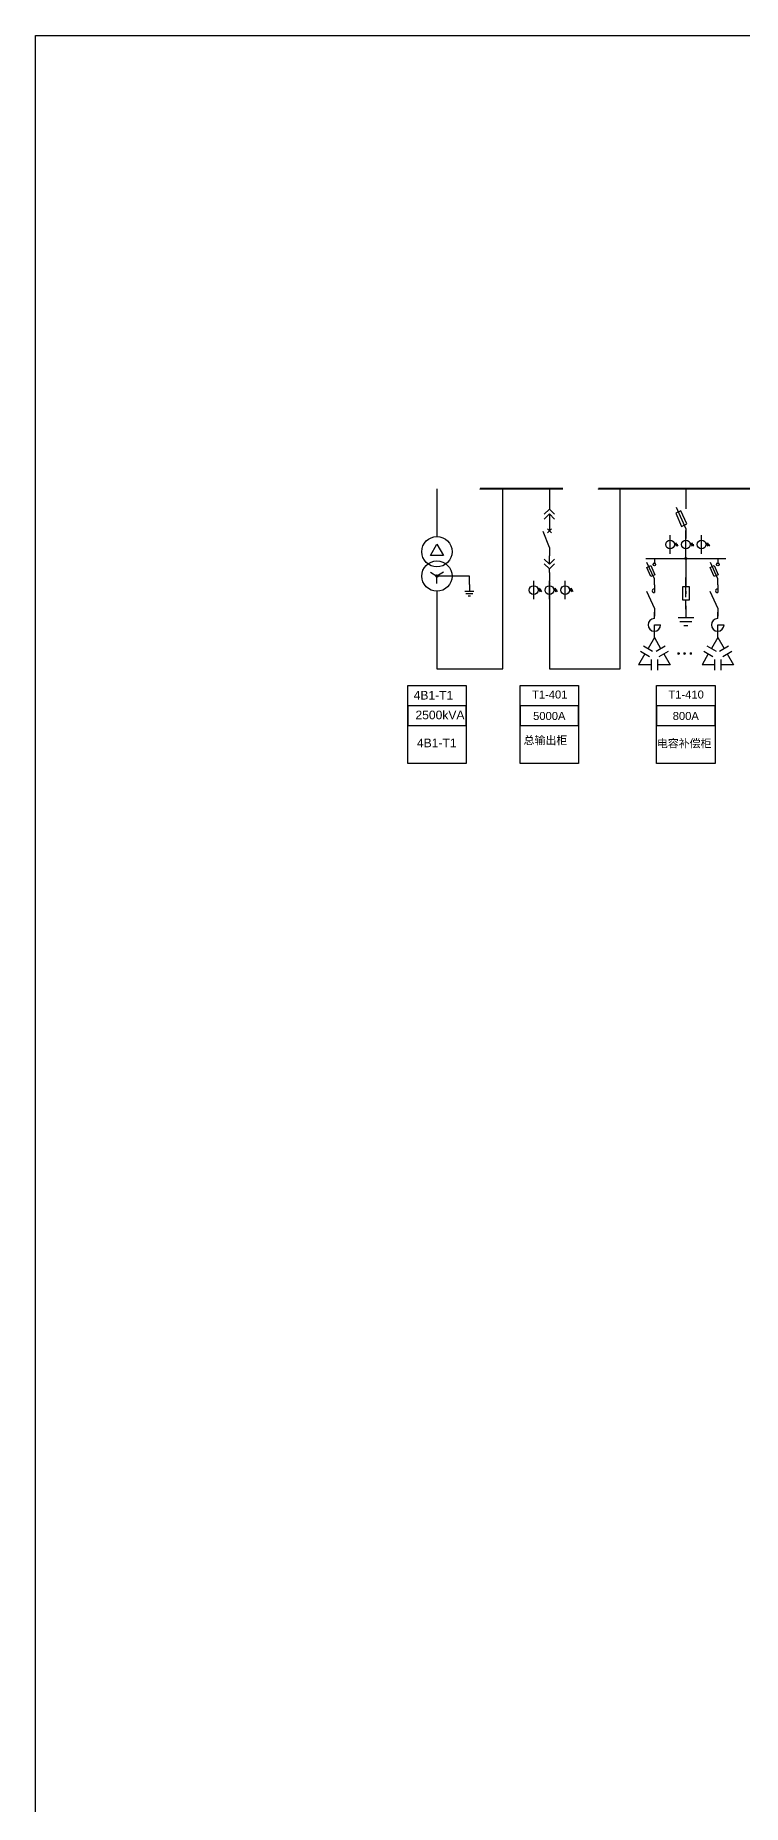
# Model space of a CAD drawing. Header units: millimetres. Extents: x -3460 to -460, y 6070 to 9130.
# Drawn here: x -1850 to -1787, y 6648.8 to 6806.5 of the extents above; entities that cross this region are included whole.
import ezdxf
from ezdxf.enums import TextEntityAlignment as Align

# ---------------------------------------------------------------- set-up
doc = ezdxf.new("R2010")
doc.units = ezdxf.units.MM
doc.header["$LTSCALE"] = 1000
doc.header["$MEASUREMENT"] = 0
doc.linetypes.add('CENTER', pattern=[2, 1.25, -0.25, 0.25, -0.25])
doc.linetypes.add('CONTINOUS', pattern=[0])
doc.styles.get("Standard").update_dxf_attribs({"font": 'arial.ttf'})

# ---------------------------------------------------------------- blocks, each defined once
blk = doc.blocks.new('DYDQAA05')
at = {"color": 0}
blk.add_lwpolyline([(0, 0), (0, -7)], dxfattribs=at)
blk = doc.blocks.new('DYDQAA03')
at = {"color": 0}
for points in [[(0, 0), (0, -1.5)], [(-2.12, -3.62), (0, -1.5)], [(-2.12, -5.62), (0, -3.5)], [(2.12, -3.62), (0, -1.5)], [(2.12, -5.62), (0, -3.5)], [(0, -3.5), (0, -7)]]:
    blk.add_lwpolyline(points, dxfattribs=at)
blk = doc.blocks.new('DYDQAA09')
at = {"color": 0}
blk.add_lwpolyline([(0, 0), (0, -3.5)], dxfattribs=at)
blk.add_lwpolyline([(0, 0), (0, -3.5)], dxfattribs=at)
blk.add_lwpolyline([(0, 0), (0, -3.5)], dxfattribs=at)
blk.add_lwpolyline([(0, 0), (0, -3.5)], dxfattribs=at)
blk.add_lwpolyline([(0, 0), (0, -3.5)], dxfattribs=at)
blk.add_lwpolyline([(0, 0), (0, -3.5)], dxfattribs=at)
blk.add_lwpolyline([(0, 0), (0, -3.5)], dxfattribs=at)
blk.add_lwpolyline([(0, 0), (0, -3.5)], dxfattribs=at)
blk.add_lwpolyline([(0, 0), (0, -3.5)], dxfattribs=at)
blk = doc.blocks.new('DYDQ0201')
at = {"color": 0}
for points in [[(0.86, -0.86), (-0.86, 0.86)], [(-0.86, -0.86), (0.86, 0.86)], [(0, -7), (-2.61, -0.37)]]:
    blk.add_lwpolyline(points, dxfattribs=at)
blk = doc.blocks.new('DYDQAA04')
at = {"color": 0}
for points in [[(0, -3.5), (0, 0)], [(-2.12, -1.38), (0, -3.5)], [(-2.12, -3.38), (0, -5.5)], [(2.12, -1.38), (0, -3.5)], [(2.12, -3.38), (0, -5.5)], [(0, -7), (0, -5.5)]]:
    blk.add_lwpolyline(points, dxfattribs=at)
blk = doc.blocks.new('A$C03DD39B5')
for p, q in [((417, 475), (283, 392)), ((417, 422), (283, 339)), ((350, 333), (350, 467))]:
    blk.add_line(p, q)
blk.add_lwpolyline([(700, 167), (0, 167)])
blk.add_circle((350, 167), 167)
blk = doc.blocks.new('$element$00000530')
for points in [[(-0.291, -0.342), (-0.139, -0.275), (0.017, -0.625), (-0.136, -0.693), (-0.291, -0.342)], [(0, -1), (0, -0.78), (-0.283, -0.152)], [(-0.05, -0.183), (0.05, -0.183)], [(0, 0), (0, -0.183)]]:
    blk.add_lwpolyline(points)
blk.add_circle((0, -0.233), 0.05)
at = {"flags": 9}
blk.add_attdef('S', (0, 0), '', height=0.00000667, dxfattribs=at)
blk = doc.blocks.new('M_M4')
blk.add_line((-0.25, -0.2), (0, -0.75))
for points in [[(0, 0), (0, -0.25)], [(0, -0.75), (0, -1)]]:
    blk.add_lwpolyline(points)
blk.add_arc((-0.008, -0.192), 0.0589, 81.8699, 278.1301)
at = {"width": 0.8, "flags": 9}
blk.add_attdef('S', (0.25, -0.5), '', height=0.2, dxfattribs=at)
blk = doc.blocks.new('M_M23')
for p, q in [((0, -0.5), (-0.25, -0.5)), ((0, -0.25), (0, -0.5))]:
    blk.add_line(p, q)
for points in [[(0, 0), (0, -0.25)], [(0, -0.75), (0, -1)]]:
    blk.add_lwpolyline(points)
blk.add_arc((0, -0.5), 0.25, 270, 180)
at = {"width": 0.8, "flags": 9}
blk.add_attdef('S', (0.25, -0.5), '', height=0.2, dxfattribs=at)
blk = doc.blocks.new('M_M44IVD')
for points in [[(0, 0), (-0.2, -0.346)], [(0, 0), (0.2, -0.346)], [(-0.3, -0.52), (-0.5, -0.866)], [(-0.444, -0.436), (-0.156, -0.603)], [(-0.344, -0.263), (-0.056, -0.43)], [(0.056, -0.43), (0.344, -0.263)], [(0.156, -0.603), (0.444, -0.436)], [(0.3, -0.52), (0.5, -0.866)], [(-0.1, -0.866), (-0.5, -0.866)], [(-0.1, -0.699), (-0.1, -1.033)], [(0.1, -0.699), (0.1, -1.033)], [(0.5, -0.866), (0.1, -0.866)]]:
    blk.add_lwpolyline(points)
at = {"width": 0.8, "flags": 9}
blk.add_attdef('S', (0.25, -0.5), '', height=0.2, dxfattribs=at)
blk = doc.blocks.new('M_M17')
for p, q in [((-0.1, -0.717), (-0.1, -0.283)), ((-0.1, -0.283), (0.1, -0.283)), ((0, -0.383), (0, -0.717)), ((0.1, -0.283), (0.1, -0.717)), ((0.1, -0.717), (-0.1, -0.717))]:
    blk.add_line(p, q)
for points in [[(0, 0), (0, -0.283)], [(0, -0.717), (0, -1)]]:
    blk.add_lwpolyline(points)
for points in [[(-0.033, -0.567), (0.033, -0.567), (0, -0.367), (0.033, -0.567)], [(0.033, -0.567), (0, -0.367), (-0.033, -0.567), (0.033, -0.567)], [(0, -0.367), (-0.033, -0.567), (0.033, -0.567), (0, -0.367)]]:
    blk.add_solid(points)
at = {"width": 0.8, "flags": 9}
blk.add_attdef('S', (0.25, -0.5), '', height=0.2, dxfattribs=at)
blk = doc.blocks.new('M_M24')
for p, q in [((-0.25, -0.375), (0.25, -0.375)), ((-0.1875, -0.5), (0.1875, -0.5)), ((-0.0625, -0.625), (0.0625, -0.625))]:
    blk.add_line(p, q)
blk.add_lwpolyline([(0, 0), (0, -0.375)])
at = {"width": 0.8, "flags": 9}
blk.add_attdef('S', (0.25, -0.5), '', height=0.2, dxfattribs=at)

msp = doc.modelspace()

# ---------------------------------------------------------------- linework, layer by layer
at = {"color": 0}
for p, q in [((-1814.23, 6766.07, -41978.97), (-1814.23, 6761.82, -46589.9)), ((-1808.37, 6750.04, -46589.9), (-1808.37, 6766.07, -44804.51)), ((-1814.81, 6760.13, -46589.9), (-1814.23, 6761.15, -46589.9)), ((-1814.81, 6760.13, -46589.9), (-1814.23, 6761.15, -46589.9)), ((-1814.23, 6761.15, -46589.9), (-1813.64, 6760.13, -46589.9)), ((-1813.64, 6760.13, -46589.9), (-1814.81, 6760.13, -46589.9)), ((-1814.81, 6758.64, -46589.9), (-1814.23, 6758.3, -46589.9)), ((-1814.23, 6758.41, -46589.9), (-1814.33, 6758.31, -46589.9)), ((-1814.19, 6758.4, -46589.9), (-1814.32, 6758.27, -46589.9)), ((-1814.27, 6758.4, -46589.9), (-1814.32, 6758.35, -46589.9)), ((-1814.18, 6758.39, -46589.9), (-1814.31, 6758.25, -46589.9)), ((-1814.15, 6758.37, -46589.9), (-1814.29, 6758.23, -46589.9)), ((-1814.14, 6758.36, -46589.9), (-1814.28, 6758.22, -46589.9)), ((-1814.13, 6758.32, -46589.9), (-1814.24, 6758.2, -46589.9)), ((-1813.64, 6758.64, -46589.9), (-1814.23, 6758.3, -46589.9)), ((-1814.23, 6757.63, -46589.9), (-1814.23, 6758.3, -46589.9)), ((-1811.34, 6758.3, -46589.9), (-1814.23, 6758.3, -46589.9)), ((-1814.12, 6758.3, -46589.9), (-1814.22, 6758.2, -46589.9)), ((-1814.23, 6756.95, -46589.9), (-1814.23, 6750.04, -46589.9)), ((-1811.74, 6756.95, -46589.9), (-1810.93, 6756.95, -46589.9)), ((-1811.64, 6756.75, -46589.9), (-1811.03, 6756.75, -46589.9)), ((-1811.44, 6756.55, -46589.9), (-1811.24, 6756.55, -46589.9)), ((-1814.23, 6750.04, -46589.9), (-1808.37, 6750.04, -46589.9))]:
    msp.add_line(p, q, dxfattribs=at)
for p, q in [((-1797.91, 6750.04, -44804.51), (-1797.91, 6766.07, -44804.51)), ((-1794.86, 6759.87, -44804.51), (-1794.86, 6759.47, -44804.51)), ((-1792.05, 6759.96, -44804.51), (-1792.05, 6760.29, -44804.51)), ((-1804.21, 6757.83, -44804.51), (-1804.21, 6756.19, -44804.51)), ((-1804.21, 6756.19, -44804.51), (-1804.21, 6750.04, -44804.51)), ((-1804.21, 6750.04, -44804.51), (-1797.91, 6750.04, -44804.51))]:
    msp.add_line(p, q)
at = {"linetype": 'Continuous'}
for p, q in [((-1792.93, 6764.45, -44804.51), (-1792.05, 6762.52, -44804.51)), ((-1792.05, 6762.08, -44804.51), (-1792.05, 6762.37, -44804.51)), ((-1792.05, 6761.61, -44804.51), (-1792.05, 6762.25, -44804.51)), ((-1795.61, 6759.87, -44804.51), (-1788.5, 6759.87, -44804.51)), ((-1792.05, 6759.87, -44804.51), (-1792.05, 6757.4, -44804.51))]:
    msp.add_line(p, q, dxfattribs=at)
at = {"color": 0, "linetype": 'CENTER', "ltscale": 0.5}
msp.add_line((-1811.34, 6757.56, -46589.9), (-1811.34, 6758.3, -46589.9), dxfattribs=at)
at = {"color": 1, "lineweight": 30, "ltscale": 0.002916}
msp.add_lwpolyline([(-1850, 6806.47), (-1495.8, 6806.47), (-1495.8, 6491.47), (-1850, 6491.47)], close=True, dxfattribs=at)
at = {"color": 1, "lineweight": 40, "ltscale": 100, "elevation": -44804.51}
for points in [[(-1803.01, 6766.07), (-1810.38, 6766.07), (-1810.38, 6766.07)], [(-1680.48, 6766.07), (-1799.84, 6766.07), (-1799.84, 6766.07)]]:
    msp.add_lwpolyline(points, dxfattribs=at)
at = {"linetype": 'Continuous', "elevation": -44804.51}
for points in [[(-1792.05, 6766.07), (-1792.05, 6764.28)], [(-1792.05, 6765.16), (-1792.05, 6764.28)], [(-1792.05, 6762.52), (-1792.05, 6761.65)]]:
    msp.add_lwpolyline(points, dxfattribs=at)
msp.add_lwpolyline([(-1792.43, 6762.73), (-1791.96, 6762.95), (-1792.49, 6764.11), (-1792.96, 6763.9)], close=True, dxfattribs=at)
at = {"color": 0, "elevation": -46589.9}
msp.add_lwpolyline([(-1811.34, 6757.56), (-1811.34, 6756.95)], dxfattribs=at)
at = {"lineweight": -2, "ltscale": 100, "elevation": -45090.79}
for points in [[(-1792.76, 6751.4, 0.117, 0.117, 1), (-1792.64, 6751.4, 0.117, 0.117, 1)], [(-1792.23, 6751.4, 0.117, 0.117, 1), (-1792.11, 6751.4, 0.117, 0.117, 1)], [(-1791.67, 6751.4, 0.117, 0.117, 1), (-1791.56, 6751.4, 0.117, 0.117, 1)]]:
    msp.add_lwpolyline(points, format="xyseb", close=True, dxfattribs=at)
for points, elevation in [([(-1816.83, 6748.56), (-1811.62, 6748.56), (-1811.62, 6741.6), (-1816.83, 6741.6)], -42038.31), ([(-1806.82, 6748.56), (-1801.61, 6748.56), (-1801.61, 6741.6), (-1806.82, 6741.6)], -45622.45), ([(-1794.66, 6748.56), (-1789.45, 6748.56), (-1789.45, 6741.6), (-1794.66, 6741.6)], -44648.14), ([(-1816.83, 6745), (-1811.62, 6745), (-1811.62, 6746.74), (-1816.83, 6746.74)], -42038.31), ([(-1806.82, 6745), (-1801.61, 6745), (-1801.61, 6746.74), (-1806.82, 6746.74)], -45622.45), ([(-1794.66, 6745), (-1789.45, 6745), (-1789.45, 6746.74), (-1794.66, 6746.74)], -44648.14)]:
    msp.add_lwpolyline(points, close=True, dxfattribs=dict(elevation=elevation))
at = {"color": 0, "linetype": 'CONTINOUS'}
for centre in [(-1814.23, 6760.47, -46589.9), (-1814.23, 6758.3, -46589.9)]:
    msp.add_circle(centre, 1.35, dxfattribs=at)
msp.add_circle((-1792.05, 6759.87, -44804.51), 0.0936)
at = {"color": 0}
msp.add_circle((-1814.23, 6758.3, -46589.9), 0.101, dxfattribs=at)

# ---------------------------------------------------------------- block references
for name, p, xscale, yscale, zscale in [('DYDQAA05', (-1804.21, 6766.07, -47005.72), 0.2128954749704126, 0.2128954749704126, 0.2128954749704126), ('DYDQAA03', (-1804.21, 6764.58, -47005.72), 0.2128954749704126, 0.2128954749704126, 0.2128954749704126), ('DYDQ0201', (-1804.21, 6762.34, -47005.72), 0.2128954749704126, 0.2128954749704126, 0.2128954749704126), ('DYDQAA09', (-1804.21, 6763.09, -47005.72), 0.2128954749704126, 0.2128954749704126, 0.2128954749704126), ('DYDQAA04', (-1804.21, 6760.11, -47005.72), 0.2128954749704126, 0.2128954749704126, 0.2128954749704126), ('DYDQAA09', (-1804.21, 6760.85, -47005.72), 0.2128954749704126, 0.2128954749704126, 0.2128954749704126), ('DYDQAA09', (-1804.21, 6758.62, -47005.72), 0.2128954749704126, 0.2128954749704126, 0.2128954749704126), ('M_M4', (-1794.86, 6757.53, -44804.51), 2.806650000002905, 2.806650000002905, 2.806650000002905), ('M_M4', (-1789.21, 6757.53, -44804.51), 2.806650000002905, 2.806650000002905, 2.806650000002905), ('M_M23', (-1794.86, 6752.83, -44804.51), -2.245320000002324, -2.245320000002324, 2.245320000002251), ('M_M24', (-1792.05, 6755.66, -44804.51), 2.806650000002905, 2.806650000002905, 2.806650000002905), ('M_M23', (-1789.21, 6752.83, -44804.51), -2.245320000002324, -2.245320000002324, 2.245320000002251), ('M_M44IVD', (-1794.86, 6752.83, -44804.51), 2.806650000002905, 2.806650000002905, 2.806650000002905), ('M_M44IVD', (-1789.21, 6752.83, -44804.51), 2.806650000002905, 2.806650000002905, 2.806650000002905)]:
    msp.add_blockref(name, p, dxfattribs=dict(xscale=xscale, yscale=yscale, zscale=zscale))
at = {"linetype": 'Continuous', "xscale": 0.002338875, "yscale": 0.002338875, "zscale": 0.002338875, "rotation": 270}
for p in [(-1793.85, 6761.93, -44804.51), (-1792.44, 6761.93, -44804.51), (-1791.04, 6761.93, -44804.51), (-1806, 6757.87, -44804.51), (-1804.6, 6757.87, -44804.51), (-1803.2, 6757.87, -44804.51)]:
    msp.add_blockref('A$C03DD39B5', p, dxfattribs=at)
at = {"linetype": 'Continuous', "xscale": 2.338875, "yscale": 2.338875, "zscale": 2.338875}
for p in [(-1794.86, 6759.87, -44804.51), (-1789.21, 6759.87, -44804.51)]:
    msp.add_blockref('$element$00000530', p, dxfattribs=at)
at = {"xscale": 2.806650000002905, "yscale": 2.806650000002905, "zscale": 2.806650000002905, "rotation": 180}
msp.add_blockref('M_M17', (-1792.05, 6755.36, -44804.51), dxfattribs=at)

# ---------------------------------------------------------------- texts
at = {"lineweight": 0}
for s, p in [('T1-401', (-1804.18, 6747.39, -47005.72)), ('T1-410', (-1792.03, 6747.39, -46031.42)), ('5000A', (-1804.22, 6745.48, -47005.72)), ('800A', (-1792.06, 6745.48, -46031.42)), ('总输出柜', (-1804.56, 6743.31, -47005.72)), ('电容补偿柜', (-1792.2, 6743.03, -46031.42))]:
    msp.add_text(s, height=0.713, dxfattribs=at).set_placement(p, align=Align.CENTER)
at = {"width": 1.1343, "attachment_point": 1}
for s, insert, char_height in [('4B1-T1\\P', (-1816.3, 6748.07, -38038.35), 0.77), ('{\\H0.7x;2500\\H1.000003x;kVA\\P', (-1816.14, 6746.31, -43326.69), 1.1), ('4B1-T1\\P', (-1816.01, 6743.82, -38038.35), 0.77)]:
    msp.add_mtext(s, dxfattribs=dict(at, insert=insert, char_height=char_height))

doc.saveas('drawing.dxf')
